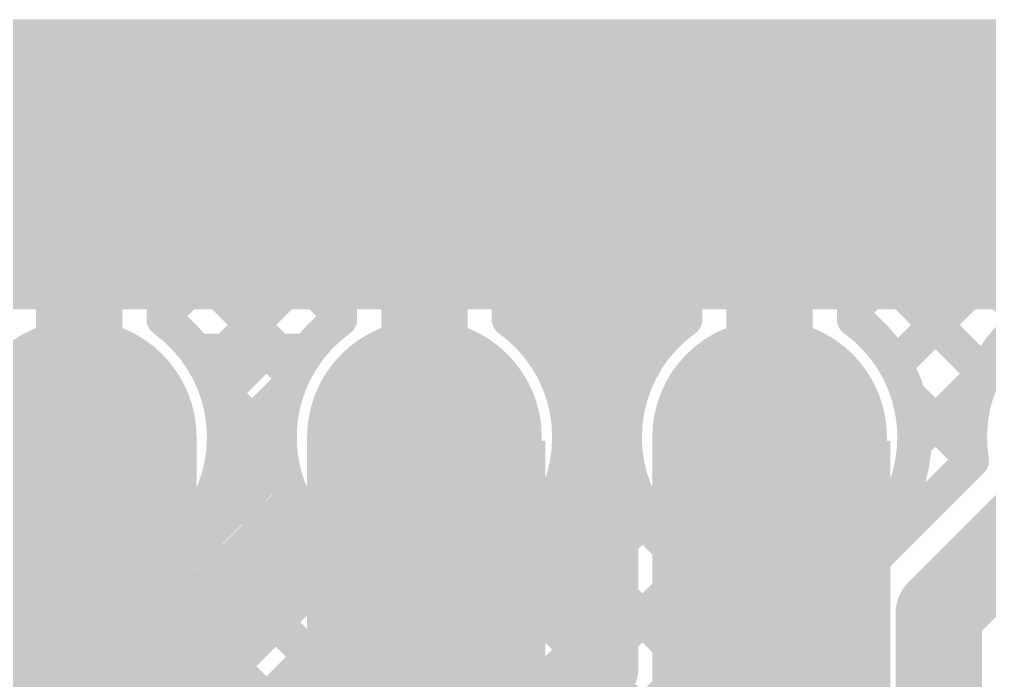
# Model space of a CAD drawing. Header units: millimetres. Extents: x 0.79 to 4.38, y 0.99 to 3.94.
# Drawn here: x 1.9267 to 2.2077, y 3.5315 to 3.723 of the extents above; entities that cross this region are included whole.
import ezdxf

# ---------------------------------------------------------------- set-up
doc = ezdxf.new("R2010")
doc.units = ezdxf.units.MM
doc.header["$MEASUREMENT"] = 0
for name, color, linetype in [('BottomLayer', 5, 'Continuous'), ('BottomOverlay', 54, 'Continuous'), ('BottomPaste', 16, 'Continuous'), ('BottomSolder', 6, 'Continuous'), ('MultiLayer', 9, 'Continuous'), ('PadHoleLayer', 156, 'Continuous'), ('TopLayer', 1, 'Continuous'), ('TopOverlay', 2, 'Continuous'), ('TopSolder', 216, 'Continuous')]:
    doc.layers.add(name, color=color, linetype=linetype)

# ---------------------------------------------------------------- blocks, each defined once
blk = doc.blocks.new('R__0402_B_6')
at = {"layer": 'BottomLayer'}
for points in [[(-0.0275, 0.0125), (-0.0275, -0.0125), (-0.0095, 0.0125), (-0.0095, -0.0125)], [(0.0095, 0.0125), (0.0095, -0.0125), (0.0275, 0.0125), (0.0275, -0.0125)]]:
    blk.add_solid(points, dxfattribs=at)
at = {"layer": 'BottomOverlay', "const_width": 0.01}
for points in [[(-0.034, -0.019), (-0.034, 0.019)], [(0.034, 0.019), (-0.034, 0.019)], [(0.034, -0.019), (0.034, 0.019)], [(0.034, -0.019), (-0.034, -0.019)]]:
    blk.add_lwpolyline(points, dxfattribs=at)
at = {"layer": 'BottomOverlay', "const_width": 0.005}
for points in [[(-0.0365, 0.019, 1), (-0.0315, 0.019, 1)], [(-0.0365, 0.019, 1), (-0.0315, 0.019, 1)], [(0.0315, 0.019, 1), (0.0365, 0.019, 1)], [(0.0315, 0.019, 1), (0.0365, 0.019, 1)], [(-0.0365, -0.019, 1), (-0.0315, -0.019, 1)], [(-0.0365, -0.019, 1), (-0.0315, -0.019, 1)], [(0.0315, -0.019, 1), (0.0365, -0.019, 1)], [(0.0315, -0.019, 1), (0.0365, -0.019, 1)]]:
    blk.add_lwpolyline(points, format="xyb", close=True, dxfattribs=at)
at = {"layer": 'BottomPaste'}
for points in [[(-0.0275, 0.0125), (-0.0275, -0.0125), (-0.0095, 0.0125), (-0.0095, -0.0125)], [(0.0095, 0.0125), (0.0095, -0.0125), (0.0275, 0.0125), (0.0275, -0.0125)]]:
    blk.add_solid(points, dxfattribs=at)
at = {"layer": 'BottomSolder'}
for points in [[(-0.0315, 0.0165), (-0.0315, -0.0165), (-0.0055, 0.0165), (-0.0055, -0.0165)], [(0.0055, 0.0165), (0.0055, -0.0165), (0.0315, 0.0165), (0.0315, -0.0165)]]:
    blk.add_solid(points, dxfattribs=at)
blk = doc.blocks.new('R__0402_B_7')
at = {"layer": 'BottomLayer'}
for points in [[(-0.0275, 0.0125), (-0.0275, -0.0125), (-0.0095, 0.0125), (-0.0095, -0.0125)], [(0.0095, 0.0125), (0.0095, -0.0125), (0.0275, 0.0125), (0.0275, -0.0125)]]:
    blk.add_solid(points, dxfattribs=at)
at = {"layer": 'BottomOverlay', "const_width": 0.01}
for points in [[(-0.034, -0.019), (-0.034, 0.019)], [(0.034, 0.019), (-0.034, 0.019)], [(0.034, -0.019), (0.034, 0.019)], [(0.034, -0.019), (-0.034, -0.019)]]:
    blk.add_lwpolyline(points, dxfattribs=at)
at = {"layer": 'BottomOverlay', "const_width": 0.005}
for points in [[(-0.0365, 0.019, 1), (-0.0315, 0.019, 1)], [(-0.0365, 0.019, 1), (-0.0315, 0.019, 1)], [(0.0315, 0.019, 1), (0.0365, 0.019, 1)], [(0.0315, 0.019, 1), (0.0365, 0.019, 1)], [(-0.0365, -0.019, 1), (-0.0315, -0.019, 1)], [(-0.0365, -0.019, 1), (-0.0315, -0.019, 1)], [(0.0315, -0.019, 1), (0.0365, -0.019, 1)], [(0.0315, -0.019, 1), (0.0365, -0.019, 1)]]:
    blk.add_lwpolyline(points, format="xyb", close=True, dxfattribs=at)
at = {"layer": 'BottomPaste'}
for points in [[(-0.0275, 0.0125), (-0.0275, -0.0125), (-0.0095, 0.0125), (-0.0095, -0.0125)], [(0.0095, 0.0125), (0.0095, -0.0125), (0.0275, 0.0125), (0.0275, -0.0125)]]:
    blk.add_solid(points, dxfattribs=at)
at = {"layer": 'BottomSolder'}
for points in [[(-0.0315, 0.0165), (-0.0315, -0.0165), (-0.0055, 0.0165), (-0.0055, -0.0165)], [(0.0055, 0.0165), (0.0055, -0.0165), (0.0315, 0.0165), (0.0315, -0.0165)]]:
    blk.add_solid(points, dxfattribs=at)
blk = doc.blocks.new('R__0402_B_8')
at = {"layer": 'BottomLayer'}
for points in [[(-0.0275, 0.0125), (-0.0275, -0.0125), (-0.0095, 0.0125), (-0.0095, -0.0125)], [(0.0095, 0.0125), (0.0095, -0.0125), (0.0275, 0.0125), (0.0275, -0.0125)]]:
    blk.add_solid(points, dxfattribs=at)
at = {"layer": 'BottomOverlay', "const_width": 0.01}
for points in [[(-0.034, -0.019), (-0.034, 0.019)], [(0.034, 0.019), (-0.034, 0.019)], [(0.034, -0.019), (0.034, 0.019)], [(0.034, -0.019), (-0.034, -0.019)]]:
    blk.add_lwpolyline(points, dxfattribs=at)
at = {"layer": 'BottomOverlay', "const_width": 0.005}
for points in [[(-0.0365, 0.019, 1), (-0.0315, 0.019, 1)], [(-0.0365, 0.019, 1), (-0.0315, 0.019, 1)], [(0.0315, 0.019, 1), (0.0365, 0.019, 1)], [(0.0315, 0.019, 1), (0.0365, 0.019, 1)], [(-0.0365, -0.019, 1), (-0.0315, -0.019, 1)], [(-0.0365, -0.019, 1), (-0.0315, -0.019, 1)], [(0.0315, -0.019, 1), (0.0365, -0.019, 1)], [(0.0315, -0.019, 1), (0.0365, -0.019, 1)]]:
    blk.add_lwpolyline(points, format="xyb", close=True, dxfattribs=at)
at = {"layer": 'BottomPaste'}
for points in [[(-0.0275, 0.0125), (-0.0275, -0.0125), (-0.0095, 0.0125), (-0.0095, -0.0125)], [(0.0095, 0.0125), (0.0095, -0.0125), (0.0275, 0.0125), (0.0275, -0.0125)]]:
    blk.add_solid(points, dxfattribs=at)
at = {"layer": 'BottomSolder'}
for points in [[(-0.0315, 0.0165), (-0.0315, -0.0165), (-0.0055, 0.0165), (-0.0055, -0.0165)], [(0.0055, 0.0165), (0.0055, -0.0165), (0.0315, 0.0165), (0.0315, -0.0165)]]:
    blk.add_solid(points, dxfattribs=at)
blk = doc.blocks.new('0022232111_48')
at = {"layer": 'BottomLayer', "const_width": 0.03}
for points in [[(0.185, 0, 1), (0.215, 0, 1)], [(0.285, 0, 1), (0.315, 0, 1)], [(0.385, 0, 1), (0.415, 0, 1)]]:
    blk.add_lwpolyline(points, format="xyb", close=True, dxfattribs=at)
at = {"layer": 'BottomSolder', "const_width": 0.034}
for points in [[(0.183, 0, 1), (0.217, 0, 1)], [(0.283, 0, 1), (0.317, 0, 1)], [(0.383, 0, 1), (0.417, 0, 1)]]:
    blk.add_lwpolyline(points, format="xyb", close=True, dxfattribs=at)
at = {"layer": 'MultiLayer', "const_width": 0.03}
for points in [[(0.185, 0, 1), (0.215, 0, 1)], [(0.285, 0, 1), (0.315, 0, 1)], [(0.385, 0, 1), (0.415, 0, 1)]]:
    blk.add_lwpolyline(points, format="xyb", close=True, dxfattribs=at)
at = {"layer": 'PadHoleLayer', "const_width": 0.01969}
for points in [[(0.19016, 0, 1), (0.20984, 0, 1)], [(0.29016, 0, 1), (0.30984, 0, 1)], [(0.39016, 0, 1), (0.40984, 0, 1)]]:
    blk.add_lwpolyline(points, format="xyb", close=True, dxfattribs=at)
at = {"layer": 'TopLayer', "const_width": 0.03}
for points in [[(0.185, 0, 1), (0.215, 0, 1)], [(0.285, 0, 1), (0.315, 0, 1)], [(0.385, 0, 1), (0.415, 0, 1)]]:
    blk.add_lwpolyline(points, format="xyb", close=True, dxfattribs=at)
at = {"layer": 'TopSolder', "const_width": 0.034}
for points in [[(0.183, 0, 1), (0.217, 0, 1)], [(0.283, 0, 1), (0.317, 0, 1)], [(0.383, 0, 1), (0.417, 0, 1)]]:
    blk.add_lwpolyline(points, format="xyb", close=True, dxfattribs=at)

msp = doc.modelspace()

# ---------------------------------------------------------------- linework, layer by layer
at = {"layer": 'BottomLayer'}
for points, const_width in [([(1.19216, 3.718), (4.15384, 3.718)], 0.01), ([(1.68818, 3.47009), (1.93609, 3.718)], 0.01), ([(1.91057, 3.718), (1.94357, 3.685)], 0.01), ([(1.92887, 3.6825), (1.96437, 3.718)], 0.01), ([(1.93885, 3.718), (2.0195, 3.63735)], 0.01), ([(1.95716, 3.6825), (1.99266, 3.718)], 0.01), ([(1.96714, 3.718), (2.01961, 3.66553)], 0.01), ([(1.9685, 3.63727), (2.04923, 3.718)], 0.01), ([(1.9685, 3.66556), (2.02094, 3.718)], 0.01), ([(1.99542, 3.718), (2.03092, 3.6825)], 0.01), ([(2.02371, 3.718), (2.05921, 3.6825)], 0.01), ([(2.04547, 3.68596), (2.07751, 3.718)], 0.01), ([(2.05199, 3.718), (2.1195, 3.65049)], 0.01), ([(2.06861, 3.68082), (2.1058, 3.718)], 0.01), ([(2.06861, 3.65253), (2.13408, 3.718)], 0.01), ([(2.08028, 3.718), (2.11972, 3.67855)], 0.01), ([(2.10856, 3.718), (2.14147, 3.68509)], 0.01), ([(2.12686, 3.6825), (2.16236, 3.718)], 0.01), ([(2.13684, 3.718), (2.21905, 3.63579)], 0.01), ([(2.15517, 3.68253), (2.19065, 3.718)], 0.01), ([(2.16513, 3.718), (2.21964, 3.66349)], 0.01), ([(2.1685, 3.63928), (2.24722, 3.718)], 0.01), ([(2.16872, 3.66779), (2.21893, 3.718)], 0.01), ([(2.19341, 3.718), (2.22891, 3.6825)], 0.01), ([(2.0935, 3.5805), (2.0935, 3.682)], 0.025), ([(1.9195, 3.6825), (1.93322, 3.6825)], 0.01), ([(1.95478, 3.6825), (1.9685, 3.6825)], 0.01), ([(1.9685, 3.6605), (1.9685, 3.6825)], 0.01), ([(2.01961, 3.66383), (2.01961, 3.6825)], 0.01), ([(2.01961, 3.6825), (2.03138, 3.6825)], 0.01), ([(2.05662, 3.6825), (2.06861, 3.6825)], 0.01), ([(2.06861, 3.6405), (2.06861, 3.6825)], 0.01), ([(2.11972, 3.6825), (2.13278, 3.6825)], 0.01), ([(2.11972, 3.66401), (2.11972, 3.6825)], 0.01), ([(2.15522, 3.6825), (2.16872, 3.6825)], 0.01), ([(2.16872, 3.6405), (2.16872, 3.6825)], 0.01), ([(2.07486, 3.63049), (2.11972, 3.67536)], 0.01), ([(2.06861, 3.6731), (2.11223, 3.62947)], 0.01), ([(2.044, 3.602), (2.044, 3.6615)], 0.025), ([(1.944, 3.602), (1.944, 3.6605)], 0.025), ([(2.144, 3.602), (2.144, 3.66072)], 0.025), ([(1.9685, 3.6405), (1.9685, 3.6605)], 0.01), ([(1.9685, 3.6405), (1.9685, 3.6605)], 0.01), ([(1.9685, 3.66007), (2.00689, 3.62168)], 0.01), ([(2.0195, 3.63611), (2.0195, 3.6615)], 0.01), ([(2.1195, 3.63611), (2.1195, 3.66072)], 0.01), ([(2.18042, 3.62292), (2.21953, 3.66203)], 0.01), ([(1.98113, 3.62162), (2.0195, 3.65999)], 0.01), ([(2.16872, 3.65784), (2.20622, 3.62034)], 0.01), ([(2.08476, 3.61212), (2.1195, 3.64685)], 0.01), ([(2.06861, 3.64481), (2.10288, 3.61054)], 0.01), ([(1.9685, 3.63611), (1.9685, 3.6405)], 0.01), ([(2.0685, 3.63611), (2.0685, 3.6405)], 0.01), ([(2.1685, 3.63611), (2.1685, 3.6405)], 0.01), ([(2.18596, 3.60018), (2.2063, 3.62052)], 0.01), ([(1.9832, 3.61709), (2.00218, 3.5981)], 0.01), ([(1.98581, 3.59802), (2.00475, 3.61696)], 0.01), ([(2.18424, 3.61404), (2.20246, 3.59582)], 0.01), ([(1.914, 3.472), (2.044, 3.602)], 0.025), ([(1.944, 3.548), (1.944, 3.602)], 0.025), ([(2.144, 3.514), (2.144, 3.602)], 0.025), ([(2.193, 3.551), (2.244, 3.602)], 0.025), ([(2.07717, 3.57624), (2.10201, 3.60108)], 0.01), ([(2.08591, 3.59923), (2.1195, 3.56564)], 0.01), ([(1.9685, 3.56115), (2.00255, 3.5952)], 0.01), ([(2.1757, 3.56835), (2.20255, 3.5952)], 0.01), ([(1.946, 3.433), (2.0935, 3.5805)], 0.025), ([(1.9837, 3.5883), (1.98968, 3.58232)], 0.01), ([(2.18316, 3.58683), (2.18867, 3.58132)], 0.01), ([(2.05379, 3.52457), (2.10861, 3.57939)], 0.01), ([(2.07863, 3.57823), (2.1195, 3.53735)], 0.01), ([(1.97254, 3.57118), (1.97553, 3.56818)], 0.01), ([(2.17147, 3.57023), (2.17457, 3.56714)], 0.01), ([(1.9385, 3.43757), (2.06976, 3.56883)], 0.01), ([(1.9685, 3.56115), (1.9685, 3.56789)], 0.01), ([(2.1195, 3.52415), (2.1195, 3.56789)], 0.01), ([(2.1685, 3.551), (2.1685, 3.56789)], 0.01), ([(2.06368, 3.56489), (2.10725, 3.52132)], 0.01), ([(2.08207, 3.52457), (2.1195, 3.562)], 0.01), ([(1.9385, 3.46185), (2.0372, 3.56055)], 0.01), ([(2.04011, 3.56018), (2.07572, 3.52457)], 0.01), ([(2.193, 3.145), (2.193, 3.551)], 0.025), ([(1.89282, 3.49682), (1.944, 3.548)], 0.025), ([(2.1685, 3.514), (2.1685, 3.551)], 0.01), ([(2.1685, 3.514), (2.1685, 3.551)], 0.01), ([(2.02433, 3.54768), (2.04743, 3.52457)], 0.01), ([(2.10711, 3.52132), (2.1195, 3.53371)], 0.01), ([(2.01018, 3.53353), (2.04601, 3.4977)], 0.01)]:
    msp.add_lwpolyline(points, dxfattribs=dict(at, const_width=const_width))
for points, const_width in [([(1.93359, 3.718, 1), (1.93859, 3.718, 1)], 0.005), ([(1.93635, 3.718, 1), (1.94135, 3.718, 1)], 0.005), ([(1.96187, 3.718, 1), (1.96687, 3.718, 1)], 0.005), ([(1.96464, 3.718, 1), (1.96964, 3.718, 1)], 0.005), ([(1.99016, 3.718, 1), (1.99516, 3.718, 1)], 0.005), ([(1.99292, 3.718, 1), (1.99792, 3.718, 1)], 0.005), ([(2.01844, 3.718, 1), (2.02344, 3.718, 1)], 0.005), ([(2.02121, 3.718, 1), (2.02621, 3.718, 1)], 0.005), ([(2.04673, 3.718, 1), (2.05173, 3.718, 1)], 0.005), ([(2.04949, 3.718, 1), (2.05449, 3.718, 1)], 0.005), ([(2.07501, 3.718, 1), (2.08001, 3.718, 1)], 0.005), ([(2.07778, 3.718, 1), (2.08278, 3.718, 1)], 0.005), ([(2.1033, 3.718, 1), (2.1083, 3.718, 1)], 0.005), ([(2.10606, 3.718, 1), (2.11106, 3.718, 1)], 0.005), ([(2.13158, 3.718, 1), (2.13658, 3.718, 1)], 0.005), ([(2.13434, 3.718, 1), (2.13934, 3.718, 1)], 0.005), ([(2.15986, 3.718, 1), (2.16486, 3.718, 1)], 0.005), ([(2.16263, 3.718, 1), (2.16763, 3.718, 1)], 0.005), ([(2.18815, 3.718, 1), (2.19315, 3.718, 1)], 0.005), ([(2.19091, 3.718, 1), (2.19591, 3.718, 1)], 0.005), ([(2.08725, 3.682, 1), (2.09975, 3.682, 1)], 0.0125), ([(2.04297, 3.68596, 1), (2.04797, 3.68596, 1)], 0.005), ([(1.94107, 3.685, 1), (1.94607, 3.685, 1)], 0.005), ([(2.13897, 3.68509, 1), (2.14397, 3.68509, 1)], 0.005), ([(2.15267, 3.68253, 1), (2.15767, 3.68253, 1)], 0.005), ([(1.92637, 3.6825, 1), (1.93137, 3.6825, 1)], 0.005), ([(1.93072, 3.6825, 1), (1.93572, 3.6825, 1)], 0.005), ([(1.93072, 3.6825, 1), (1.93572, 3.6825, 1)], 0.005), ([(1.95228, 3.6825, 1), (1.95728, 3.6825, 1)], 0.005), ([(1.95228, 3.6825, 1), (1.95728, 3.6825, 1)], 0.005), ([(1.95466, 3.6825, 1), (1.95966, 3.6825, 1)], 0.005), ([(1.966, 3.6825, 1), (1.971, 3.6825, 1)], 0.005), ([(1.966, 3.6825, 1), (1.971, 3.6825, 1)], 0.005), ([(2.01711, 3.6825, 1), (2.02211, 3.6825, 1)], 0.005), ([(2.01711, 3.6825, 1), (2.02211, 3.6825, 1)], 0.005), ([(2.02842, 3.6825, 1), (2.03342, 3.6825, 1)], 0.005), ([(2.02888, 3.6825, 1), (2.03388, 3.6825, 1)], 0.005), ([(2.02888, 3.6825, 1), (2.03388, 3.6825, 1)], 0.005), ([(2.05412, 3.6825, 1), (2.05912, 3.6825, 1)], 0.005), ([(2.05412, 3.6825, 1), (2.05912, 3.6825, 1)], 0.005), ([(2.05671, 3.6825, 1), (2.06171, 3.6825, 1)], 0.005), ([(2.06611, 3.6825, 1), (2.07111, 3.6825, 1)], 0.005), ([(2.06611, 3.6825, 1), (2.07111, 3.6825, 1)], 0.005), ([(2.06611, 3.68082, 1), (2.07111, 3.68082, 1)], 0.005), ([(2.11722, 3.6825, 1), (2.12222, 3.6825, 1)], 0.005), ([(2.11722, 3.6825, 1), (2.12222, 3.6825, 1)], 0.005), ([(2.12436, 3.6825, 1), (2.12936, 3.6825, 1)], 0.005), ([(2.13028, 3.6825, 1), (2.13528, 3.6825, 1)], 0.005), ([(2.13028, 3.6825, 1), (2.13528, 3.6825, 1)], 0.005), ([(2.15272, 3.6825, 1), (2.15772, 3.6825, 1)], 0.005), ([(2.15272, 3.6825, 1), (2.15772, 3.6825, 1)], 0.005), ([(2.16622, 3.6825, 1), (2.17122, 3.6825, 1)], 0.005), ([(2.16622, 3.6825, 1), (2.17122, 3.6825, 1)], 0.005), ([(2.11722, 3.67855, 1), (2.12222, 3.67855, 1)], 0.005), ([(2.11722, 3.67536, 1), (2.12222, 3.67536, 1)], 0.005), ([(2.06611, 3.6731, 1), (2.07111, 3.6731, 1)], 0.005), ([(2.03775, 3.6615, 1), (2.05025, 3.6615, 1)], 0.0125), ([(1.93775, 3.6605, 1), (1.95025, 3.6605, 1)], 0.0125), ([(2.13775, 3.66072, 1), (2.15025, 3.66072, 1)], 0.0125), ([(2.16622, 3.66779, 1), (2.17122, 3.66779, 1)], 0.005), ([(1.966, 3.66556, 1), (1.971, 3.66556, 1)], 0.005), ([(2.01711, 3.66553, 1), (2.02211, 3.66553, 1)], 0.005), ([(2.01711, 3.66383, 1), (2.02211, 3.66383, 1)], 0.005), ([(2.11722, 3.66401, 1), (2.12222, 3.66401, 1)], 0.005), ([(2.11722, 3.66401, 1), (2.12222, 3.66401, 1)], 0.005), ([(1.966, 3.6605, 1), (1.971, 3.6605, 1)], 0.005), ([(1.966, 3.6605, 1), (1.971, 3.6605, 1)], 0.005), ([(1.966, 3.6605, 1), (1.971, 3.6605, 1)], 0.005), ([(1.966, 3.66007, 1), (1.971, 3.66007, 1)], 0.005), ([(2.017, 3.6615, 1), (2.022, 3.6615, 1)], 0.005), ([(2.117, 3.66072, 1), (2.122, 3.66072, 1)], 0.005), ([(2.117, 3.66072, 1), (2.122, 3.66072, 1)], 0.005), ([(2.017, 3.65999, 1), (2.022, 3.65999, 1)], 0.005), ([(2.16622, 3.65784, 1), (2.17122, 3.65784, 1)], 0.005), ([(2.06611, 3.65253, 1), (2.07111, 3.65253, 1)], 0.005), ([(2.117, 3.65049, 1), (2.122, 3.65049, 1)], 0.005), ([(2.117, 3.64685, 1), (2.122, 3.64685, 1)], 0.005), ([(2.06611, 3.64481, 1), (2.07111, 3.64481, 1)], 0.005), ([(1.966, 3.6405, 1), (1.971, 3.6405, 1)], 0.005), ([(1.966, 3.6405, 1), (1.971, 3.6405, 1)], 0.005), ([(1.966, 3.6405, 1), (1.971, 3.6405, 1)], 0.005), ([(2.066, 3.6405, 1), (2.071, 3.6405, 1)], 0.005), ([(2.06611, 3.6405, 1), (2.07111, 3.6405, 1)], 0.005), ([(2.166, 3.6405, 1), (2.171, 3.6405, 1)], 0.005), ([(2.16622, 3.6405, 1), (2.17122, 3.6405, 1)], 0.005), ([(2.166, 3.63928, 1), (2.171, 3.63928, 1)], 0.005), ([(1.966, 3.63727, 1), (1.971, 3.63727, 1)], 0.005), ([(1.966, 3.63611, 1), (1.971, 3.63611, 1)], 0.005), ([(1.966, 3.63611, 1), (1.971, 3.63611, 1)], 0.005), ([(2.017, 3.63735, 1), (2.022, 3.63735, 1)], 0.005), ([(2.017, 3.63611, 1), (2.022, 3.63611, 1)], 0.005), ([(2.017, 3.63611, 1), (2.022, 3.63611, 1)], 0.005), ([(2.066, 3.63611, 1), (2.071, 3.63611, 1)], 0.005), ([(2.066, 3.63611, 1), (2.071, 3.63611, 1)], 0.005), ([(2.117, 3.63611, 1), (2.122, 3.63611, 1)], 0.005), ([(2.117, 3.63611, 1), (2.122, 3.63611, 1)], 0.005), ([(2.166, 3.63611, 1), (2.171, 3.63611, 1)], 0.005), ([(2.166, 3.63611, 1), (2.171, 3.63611, 1)], 0.005), ([(2.07236, 3.63049, 1), (2.07736, 3.63049, 1)], 0.005), ([(2.10973, 3.62947, 1), (2.11473, 3.62947, 1)], 0.005), ([(1.97863, 3.62162, 1), (1.98363, 3.62162, 1)], 0.005), ([(2.00439, 3.62168, 1), (2.00939, 3.62168, 1)], 0.005), ([(2.17792, 3.62292, 1), (2.18292, 3.62292, 1)], 0.005), ([(2.20372, 3.62034, 1), (2.20872, 3.62034, 1)], 0.005), ([(2.2038, 3.62052, 1), (2.2088, 3.62052, 1)], 0.005), ([(1.9807, 3.61709, 1), (1.9857, 3.61709, 1)], 0.005), ([(2.00225, 3.61696, 1), (2.00725, 3.61696, 1)], 0.005), ([(2.18174, 3.61404, 1), (2.18674, 3.61404, 1)], 0.005), ([(1.93775, 3.602, 1), (1.95025, 3.602, 1)], 0.0125), ([(1.93775, 3.602, 1), (1.95025, 3.602, 1)], 0.0125), ([(2.03775, 3.602, 1), (2.05025, 3.602, 1)], 0.0125), ([(2.03775, 3.602, 1), (2.05025, 3.602, 1)], 0.0125), ([(2.08226, 3.61212, 1), (2.08726, 3.61212, 1)], 0.005), ([(2.10038, 3.61054, 1), (2.10538, 3.61054, 1)], 0.005), ([(2.13775, 3.602, 1), (2.15025, 3.602, 1)], 0.0125), ([(2.13775, 3.602, 1), (2.15025, 3.602, 1)], 0.0125), ([(1.9835, 3.602, 1), (1.9885, 3.602, 1)], 0.005), ([(1.9835, 3.602, 1), (1.9885, 3.602, 1)], 0.005), ([(2.0835, 3.602, 1), (2.0885, 3.602, 1)], 0.005), ([(2.0835, 3.602, 1), (2.0885, 3.602, 1)], 0.005), ([(2.09951, 3.60108, 1), (2.10451, 3.60108, 1)], 0.005), ([(2.1835, 3.602, 1), (2.1885, 3.602, 1)], 0.005), ([(2.1835, 3.602, 1), (2.1885, 3.602, 1)], 0.005), ([(2.08341, 3.59923, 1), (2.08841, 3.59923, 1)], 0.005), ([(2.18346, 3.60018, 1), (2.18846, 3.60018, 1)], 0.005), ([(1.98331, 3.59802, 1), (1.98831, 3.59802, 1)], 0.005), ([(1.99968, 3.5981, 1), (2.00468, 3.5981, 1)], 0.005), ([(2.19996, 3.59582, 1), (2.20496, 3.59582, 1)], 0.005), ([(2.00005, 3.5952, 1), (2.00505, 3.5952, 1)], 0.005), ([(2.00005, 3.5952, 1), (2.00505, 3.5952, 1)], 0.005), ([(2.20005, 3.5952, 1), (2.20505, 3.5952, 1)], 0.005), ([(2.20005, 3.5952, 1), (2.20505, 3.5952, 1)], 0.005), ([(1.9812, 3.5883, 1), (1.9862, 3.5883, 1)], 0.005), ([(2.08725, 3.5805, 1), (2.09975, 3.5805, 1)], 0.0125), ([(2.08725, 3.5805, 1), (2.09975, 3.5805, 1)], 0.0125), ([(2.18066, 3.58683, 1), (2.18566, 3.58683, 1)], 0.005), ([(1.98718, 3.58232, 1), (1.99218, 3.58232, 1)], 0.005), ([(2.10611, 3.57939, 1), (2.11111, 3.57939, 1)], 0.005), ([(2.18617, 3.58132, 1), (2.19117, 3.58132, 1)], 0.005), ([(2.07467, 3.57624, 1), (2.07967, 3.57624, 1)], 0.005), ([(2.07613, 3.57823, 1), (2.08113, 3.57823, 1)], 0.005), ([(1.97004, 3.57118, 1), (1.97504, 3.57118, 1)], 0.005), ([(2.16897, 3.57023, 1), (2.17397, 3.57023, 1)], 0.005), ([(1.966, 3.56789, 1), (1.971, 3.56789, 1)], 0.005), ([(1.966, 3.56789, 1), (1.971, 3.56789, 1)], 0.005), ([(1.97303, 3.56818, 1), (1.97803, 3.56818, 1)], 0.005), ([(2.06726, 3.56883, 1), (2.07226, 3.56883, 1)], 0.005), ([(2.117, 3.56789, 1), (2.122, 3.56789, 1)], 0.005), ([(2.117, 3.56789, 1), (2.122, 3.56789, 1)], 0.005), ([(2.166, 3.56789, 1), (2.171, 3.56789, 1)], 0.005), ([(2.166, 3.56789, 1), (2.171, 3.56789, 1)], 0.005), ([(2.17318, 3.56832, 1), (2.17818, 3.56832, 1)], 0.005), ([(2.1732, 3.56835, 1), (2.1782, 3.56835, 1)], 0.005), ([(2.1732, 3.56835, 1), (2.1782, 3.56835, 1)], 0.005), ([(2.06118, 3.56489, 1), (2.06618, 3.56489, 1)], 0.005), ([(2.117, 3.56564, 1), (2.122, 3.56564, 1)], 0.005), ([(2.17207, 3.56714, 1), (2.17707, 3.56714, 1)], 0.005), ([(2.117, 3.562, 1), (2.122, 3.562, 1)], 0.005), ([(1.966, 3.56115, 1), (1.971, 3.56115, 1)], 0.005), ([(1.966, 3.56115, 1), (1.971, 3.56115, 1)], 0.005), ([(2.0347, 3.56055, 1), (2.0397, 3.56055, 1)], 0.005), ([(2.0347, 3.56055, 1), (2.0397, 3.56055, 1)], 0.005), ([(2.03761, 3.56018, 1), (2.04261, 3.56018, 1)], 0.005), ([(2.18675, 3.551, 1), (2.19925, 3.551, 1)], 0.0125), ([(2.18675, 3.551, 1), (2.19925, 3.551, 1)], 0.0125), ([(1.93775, 3.548, 1), (1.95025, 3.548, 1)], 0.0125), ([(1.93775, 3.548, 1), (1.95025, 3.548, 1)], 0.0125), ([(2.166, 3.551, 1), (2.171, 3.551, 1)], 0.005), ([(2.166, 3.551, 1), (2.171, 3.551, 1)], 0.005), ([(2.166, 3.551, 1), (2.171, 3.551, 1)], 0.005), ([(2.166, 3.551, 1), (2.171, 3.551, 1)], 0.005), ([(2.166, 3.551, 1), (2.171, 3.551, 1)], 0.005), ([(2.02183, 3.54768, 1), (2.02683, 3.54768, 1)], 0.005), ([(2.117, 3.53735, 1), (2.122, 3.53735, 1)], 0.005), ([(2.117, 3.53371, 1), (2.122, 3.53371, 1)], 0.005), ([(2.00768, 3.53353, 1), (2.01268, 3.53353, 1)], 0.005)]:
    msp.add_lwpolyline(points, format="xyb", close=True, dxfattribs=dict(at, const_width=const_width))
at = {"layer": 'BottomLayer', "const_width": 0.01}
for points in [[(2.03138, 3.6825, -0.27735), (2.05662, 3.6825)], [(1.93322, 3.6825, -0.231869), (1.95478, 3.6825)], [(2.13278, 3.6825, -0.242535), (2.15522, 3.6825)], [(2.1195, 3.66072, -0.033708), (2.11972, 3.66401)], [(1.9685, 3.63611, -0.241531), (1.986, 3.602)], [(2.00255, 3.5952, -0.284996), (2.0195, 3.63611)], [(2.0685, 3.63611, -0.241531), (2.086, 3.602)], [(2.1195, 3.56789, -0.512989), (2.1195, 3.63611)], [(2.1685, 3.63611, -0.241531), (2.186, 3.602)], [(2.20255, 3.5952, -0.284996), (2.2195, 3.63611)], [(1.986, 3.602, -0.241531), (1.9685, 3.56789)], [(2.086, 3.602, -0.462672), (2.0372, 3.56055)], [(2.186, 3.602, -0.241531), (2.1685, 3.56789)], [(2.1685, 3.551, -0.199267), (2.1757, 3.56835)], [(2.1685, 3.551, -0.198912), (2.17568, 3.56832)]]:
    msp.add_lwpolyline(points, format="xyb", dxfattribs=at)
at = {"layer": 'TopLayer'}
for points, const_width in [([(2.0935, 3.53525), (2.0935, 3.667)], 0.025), ([(1.84601, 3.627), (1.99841, 3.4746)], 0.01), ([(1.97775, 3.627), (2.01025, 3.627)], 0.01), ([(1.98438, 3.61355), (1.99783, 3.627)], 0.01), ([(1.99874, 3.627), (2.00595, 3.61979)], 0.01), ([(1.9832, 3.61709), (2.00218, 3.5981)], 0.01), ([(1.9832, 3.58691), (2.00218, 3.6059)], 0.01), ([(1.98438, 3.59045), (2.04922, 3.52561)], 0.01), ([(1.80974, 3.388), (2.00595, 3.58421)], 0.01), ([(1.97534, 3.57404), (2.03649, 3.51288)], 0.01), ([(1.8352, 3.388), (2.01701, 3.56982)], 0.01), ([(2.069, 3.54539), (2.069, 3.56825)], 0.01), ([(1.811, 3.41472), (1.95909, 3.5628)], 0.01), ([(1.94426, 3.44615), (2.06231, 3.5642)], 0.01), ([(1.96053, 3.56339), (2.02376, 3.50016)], 0.01), ([(2.06179, 3.56395), (2.069, 3.55674)], 0.01), ([(1.811, 3.44017), (1.93245, 3.56162)], 0.01), ([(1.9188, 3.44615), (2.03389, 3.56124)], 0.01), ([(1.93804, 3.56043), (2.01103, 3.48743)], 0.01), ([(2.0401, 3.56018), (2.06195, 3.53834)], 0.01), ([(1.96971, 3.44615), (2.069, 3.54544)], 0.01), ([(2.00016, 3.47655), (2.069, 3.54539)], 0.01), ([(2.01748, 3.45923), (2.0935, 3.53525)], 0.025)]:
    msp.add_lwpolyline(points, dxfattribs=dict(at, const_width=const_width))
for points, const_width in [([(2.08725, 3.667, 1), (2.09975, 3.667, 1)], 0.0125), ([(1.97525, 3.627, 1), (1.98025, 3.627, 1)], 0.005), ([(1.97525, 3.627, 1), (1.98025, 3.627, 1)], 0.005), ([(1.99533, 3.627, 1), (2.00033, 3.627, 1)], 0.005), ([(1.99624, 3.627, 1), (2.00124, 3.627, 1)], 0.005), ([(2.00775, 3.627, 1), (2.01275, 3.627, 1)], 0.005), ([(2.00775, 3.627, 1), (2.01275, 3.627, 1)], 0.005), ([(2.00345, 3.61979, 1), (2.00845, 3.61979, 1)], 0.005), ([(1.9807, 3.61709, 1), (1.9857, 3.61709, 1)], 0.005), ([(1.98188, 3.61355, 1), (1.98688, 3.61355, 1)], 0.005), ([(1.99968, 3.6059, 1), (2.00468, 3.6059, 1)], 0.005), ([(1.9835, 3.602, 1), (1.9885, 3.602, 1)], 0.005), ([(1.9835, 3.602, 1), (1.9885, 3.602, 1)], 0.005), ([(1.99968, 3.5981, 1), (2.00468, 3.5981, 1)], 0.005), ([(1.98188, 3.59045, 1), (1.98688, 3.59045, 1)], 0.005), ([(1.9807, 3.58691, 1), (1.9857, 3.58691, 1)], 0.005), ([(2.00345, 3.58421, 1), (2.00845, 3.58421, 1)], 0.005), ([(1.97284, 3.57404, 1), (1.97784, 3.57404, 1)], 0.005), ([(2.01451, 3.56982, 1), (2.01951, 3.56982, 1)], 0.005), ([(2.0665, 3.56825, 1), (2.0715, 3.56825, 1)], 0.005), ([(2.0665, 3.56825, 1), (2.0715, 3.56825, 1)], 0.005), ([(1.95659, 3.5628, 1), (1.96159, 3.5628, 1)], 0.005), ([(1.95803, 3.56339, 1), (1.96303, 3.56339, 1)], 0.005), ([(2.05929, 3.56395, 1), (2.06429, 3.56395, 1)], 0.005), ([(2.05981, 3.5642, 1), (2.06481, 3.5642, 1)], 0.005), ([(1.92995, 3.56162, 1), (1.93495, 3.56162, 1)], 0.005), ([(1.93554, 3.56043, 1), (1.94054, 3.56043, 1)], 0.005), ([(2.03139, 3.56124, 1), (2.03639, 3.56124, 1)], 0.005), ([(2.0376, 3.56018, 1), (2.0426, 3.56018, 1)], 0.005), ([(2.0665, 3.55674, 1), (2.0715, 3.55674, 1)], 0.005), ([(2.0665, 3.54544, 1), (2.0715, 3.54544, 1)], 0.005), ([(2.0665, 3.54539, 1), (2.0715, 3.54539, 1)], 0.005), ([(2.0665, 3.54539, 1), (2.0715, 3.54539, 1)], 0.005), ([(2.08725, 3.53525, 1), (2.09975, 3.53525, 1)], 0.0125), ([(2.08725, 3.53525, 1), (2.09975, 3.53525, 1)], 0.0125), ([(2.05945, 3.53834, 1), (2.06445, 3.53834, 1)], 0.005)]:
    msp.add_lwpolyline(points, format="xyb", close=True, dxfattribs=dict(at, const_width=const_width))
at = {"layer": 'TopLayer', "const_width": 0.01}
for points in [[(1.986, 3.602, -1.383092), (1.91025, 3.627)], [(1.97775, 3.627, -0.160754), (1.986, 3.602)], [(2.069, 3.56825, -0.862105), (2.01025, 3.627)]]:
    msp.add_lwpolyline(points, format="xyb", dxfattribs=at)
at = {"layer": 'TopLayer'}
msp.add_solid([(1.609, 3.639), (4.118, 3.639), (1.609, 3.718), (4.118, 3.718)], dxfattribs=at)
at = {"layer": 'TopOverlay'}
for points in [[(1.909, 3.472), (1.978, 3.472), (1.909, 3.602), (1.978, 3.602)], [(2.01, 3.471), (2.079, 3.471), (2.01, 3.601), (2.079, 3.601)], [(2.11, 3.471), (2.179, 3.471), (2.11, 3.601), (2.179, 3.601)]]:
    msp.add_solid(points, dxfattribs=at)

# ---------------------------------------------------------------- block references
for name, p, rotation in [('0022232111_48', (2.344, 3.602), 180), ('R__0402_B_6', (1.944, 3.68), 270), ('R__0402_B_7', (2.04411, 3.68), 270), ('R__0402_B_8', (2.14422, 3.68), 270)]:
    msp.add_blockref(name, p, dxfattribs=dict(rotation=rotation))

doc.saveas('drawing.dxf')
